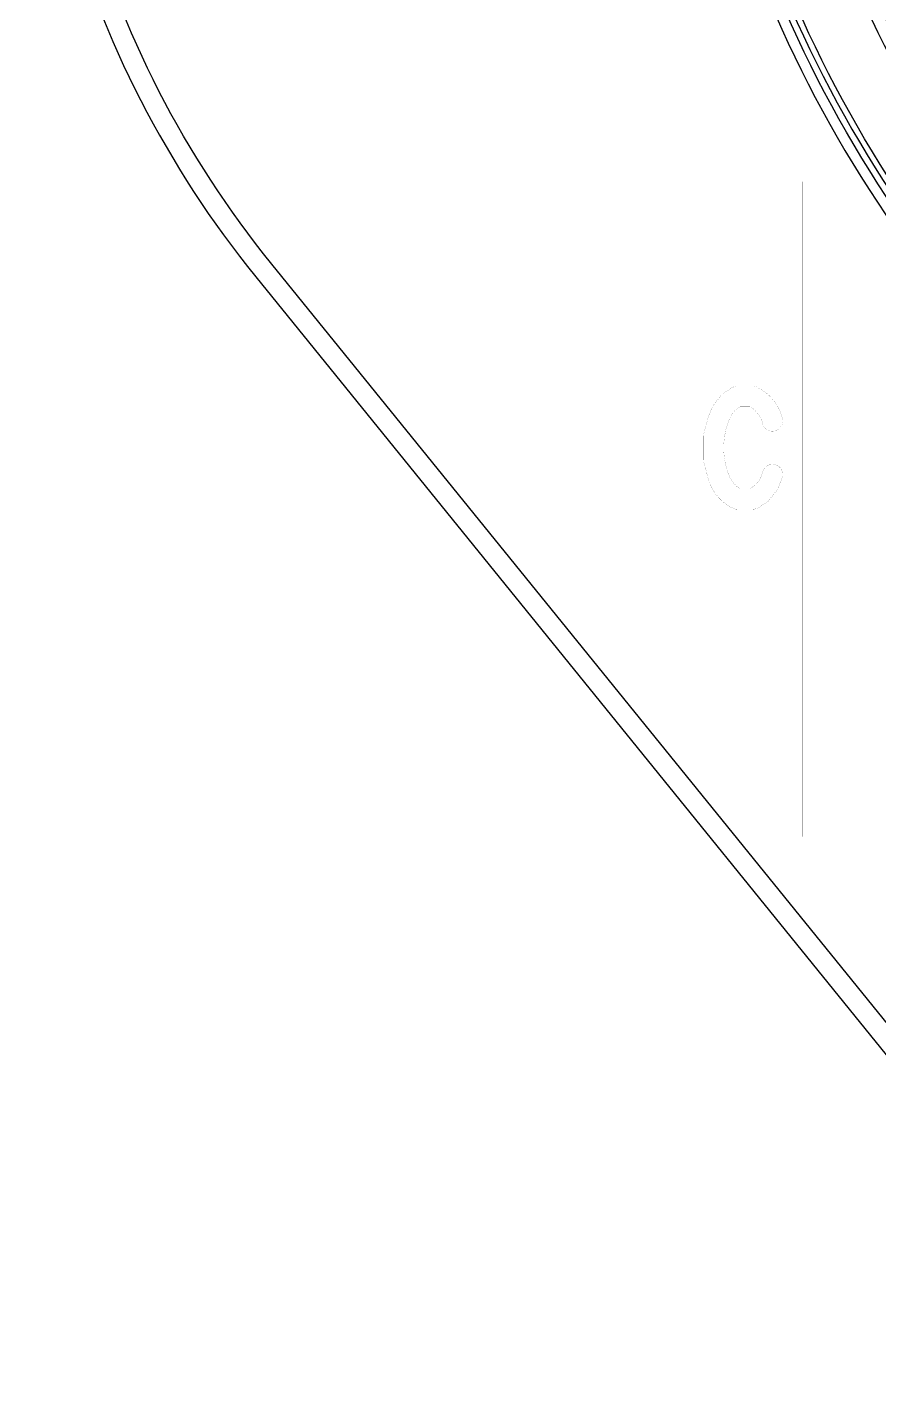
# Model space of a CAD drawing. Extents: x 150 to 463, y 50 to 272.
# Drawn here: x 180.57 to 188.87, y 87.5 to 100.74 of the extents above; entities that cross this region are included whole.
import ezdxf

# ---------------------------------------------------------------- set-up
doc = ezdxf.new("R2010")
doc.units = 0
for name, color, linetype in [('bak_bak_btr2-bcq4636', 9, 'Continuous'), ('bak_outline', 8, 'Continuous'), ('quyukuang', 6, 'Continuous')]:
    doc.layers.add(name, color=color, linetype=linetype)

# ---------------------------------------------------------------- blocks, each defined once
blk = doc.blocks.new('PAD_R6')
at = {"layer": 'quyukuang', "const_width": 0.5}
blk.add_lwpolyline([(0.25, 0, 1), (-0.25, 0, 1)], format="xyb", close=True, dxfattribs=at)

msp = doc.modelspace()

# ---------------------------------------------------------------- linework, layer by layer
at = {"layer": 'bak_bak_btr2-bcq4636'}
for points in [[(191.475, 70.806), (191.598, 71.683, -0.107383), (191.606, 71.741), (191.646, 72.022, -0.186372), (191.66, 72.12), (191.7, 72.406, -0.163948), (191.712, 72.493), (191.818, 73.245, -0.018175), (191.819, 73.249, -0.030814), (191.819, 73.257), (193.207, 83.133, 0.207988), (192.099, 87.129), (182.952, 98.424, -0.208001), (180.864, 105.955), (187.748, 154.941, -0.256399)], [(193.538, 154.055), (186.976, 107.369, 0.198905), (189.292, 98.416), (193.725, 92.533, -0.198901), (195.633, 85.156, -0.07852), (195.589, 85.014, -0.235466), (195.515, 84.964, 0.829205), (195.452, 84.516, -0.234566), (195.509, 84.448, -0.078871), (195.512, 84.297), (194.393, 76.334, -0.158951), (194.037, 75.633, 0.105486), (193.322, 74.529, 0.056152), (193.163, 73.91), (193.045, 73.076, -0.018171), (193.045, 73.073), (192.855, 71.724, 0.040386), (192.848, 71.597, -0.048286), (192.846, 71.568, 0.4198), (193.193, 71.084, -0.349558)], [(193.261, 71.183, -0.468799), (192.947, 71.55, 0.048342), (192.951, 71.599, -0.040792), (192.958, 71.71), (193.265, 73.894, -0.056245), (193.418, 74.492, -0.105486), (194.11, 75.56, 0.162715), (194.498, 76.338), (195.614, 84.282, 0.089232), (195.606, 84.489, -0.054784), (195.602, 84.495, 0.136592), (195.488, 84.602, -0.874967), (195.528, 84.872, 0.137082), (195.658, 84.925, 0.100133), (195.735, 85.142, 0.198891), (193.807, 92.595), (189.374, 98.478, -0.198913), (187.078, 107.355), (193.64, 154.04, -0.171129)], [(193.699, 154.032), (187.138, 107.346, 0.198913), (189.422, 98.514), (193.855, 92.631, -0.198902), (195.794, 85.134, -0.101801), (195.708, 84.891, -0.169864), (195.696, 84.873, -0.006232), (195.687, 84.86, 0.107294), (195.662, 84.755, -0.159896), (195.648, 84.67, 0.095777), (195.648, 84.563, -0.113793), (195.673, 84.274), (194.557, 76.329, -0.162716), (194.153, 75.518, 0.105495), (193.474, 74.47, 0.056232), (193.324, 73.886), (193.017, 71.702, 0.040873), (193.011, 71.6, -0.048333), (193.007, 71.54, 0.477305), (193.267, 71.242)], [(193.298, 71.365, -0.644372), (193.131, 71.552, 0.044198), (193.139, 71.591, 0.006709), (193.139, 71.603, -0.040946), (193.144, 71.684), (193.144, 71.684), (193.159, 71.789, -0.172715), (193.118, 71.99), (193.383, 73.877, -0.055706), (193.528, 74.443, -0.106013), (194.195, 75.476, 0.162658), (194.616, 76.321), (195.854, 85.125, 0.198889), (193.904, 92.666), (189.47, 98.55, -0.198913), (187.197, 107.338), (193.758, 154.024, -0.178427)], [(194.362, 153.939), (187.801, 107.253, 0.198913), (189.957, 98.917), (194.391, 93.033, -0.198889), (196.457, 85.04), (195.22, 76.236, -0.162772), (194.626, 75.044, 0.105906), (194.098, 74.227, 0.055707), (193.987, 73.792), (193.722, 71.905, -0.140892), (193.653, 71.751), (193.634, 71.716), (193.65, 71.539, -0.422325), (193.613, 71.346, -0.200704)], [(193.747, 71.37, 0.178679), (193.755, 71.528, -0.0461), (193.751, 71.546), (193.744, 71.622, -0.152735), (193.761, 71.68, 0.132104), (193.849, 71.887), (194.115, 73.777, -0.055409), (194.218, 74.182, -0.105997), (194.717, 74.954, 0.155464), (195.337, 76.156), (196.585, 85.023, 0.19888), (194.493, 93.111), (190.059, 98.995, -0.198876), (187.928, 107.235), (194.489, 153.921, -0.176717)]]:
    msp.add_lwpolyline(points, format="xyb", dxfattribs=at)
at = {"layer": 'bak_outline'}
msp.add_lwpolyline([(187.55, 154.969), (180.664, 105.973, 0.207725), (182.797, 98.298), (191.945, 87.001, -0.207899), (193.009, 83.16), (191.275, 70.823, 0.411808), (191.709, 70.268), (201.211, 68.933, 0.149129), (201.787, 69.026), (201.999, 69.128, 0.252406), (202.556, 69.896), (204.932, 86.8, 0.154461), (203.926, 92.75), (199.367, 101.637, -0.154779), (198.362, 107.599), (205.482, 158.256, 0.021809)], format="xyb", dxfattribs=at)
at = {"layer": 'quyukuang', "const_width": 0.001}
msp.add_lwpolyline([(188.126, 92.834), (188.126, 99.228), (200.835, 99.228), (200.835, 92.834)], close=True, dxfattribs=at)
for points in [[(187.164, 96.512), (187.164, 96.75, -0.066237), (187.168, 96.776), (187.21, 96.93), (187.248, 97.025, -0.074647), (187.263, 97.051), (187.339, 97.146, -0.085503), (187.364, 97.168), (187.44, 97.216, -0.141117), (187.493, 97.231), (187.645, 97.231, -0.141117), (187.698, 97.216, -0.213783), (187.929, 96.93)], [(187.929, 96.93, -1), (187.743, 96.856, 0.224659), (187.617, 97.031), (187.522, 97.031, 0.137095), (187.428, 96.937, 0.222051), (187.428, 96.325), (187.484, 96.254), (187.522, 96.231), (187.617, 96.231, 0.224663), (187.743, 96.406, -1), (187.929, 96.332), (187.891, 96.237, -0.074647), (187.876, 96.211), (187.8, 96.116, -0.085516), (187.774, 96.094), (187.698, 96.046, -0.141117), (187.645, 96.031), (187.493, 96.031, -0.141117), (187.44, 96.046, -0.220949), (187.206, 96.344), (187.168, 96.486, -0.066243), (187.164, 96.512)]]:
    msp.add_lwpolyline(points, format="xyb", dxfattribs=at)

# ---------------------------------------------------------------- block references
at = {"layer": 'quyukuang', "xscale": 0.001, "yscale": 0.001}
for p in [(187.929, 96.93), (187.929, 96.93), (187.164, 96.512), (187.164, 96.512)]:
    msp.add_blockref('PAD_R6', p, dxfattribs=at)

doc.saveas('drawing.dxf')
